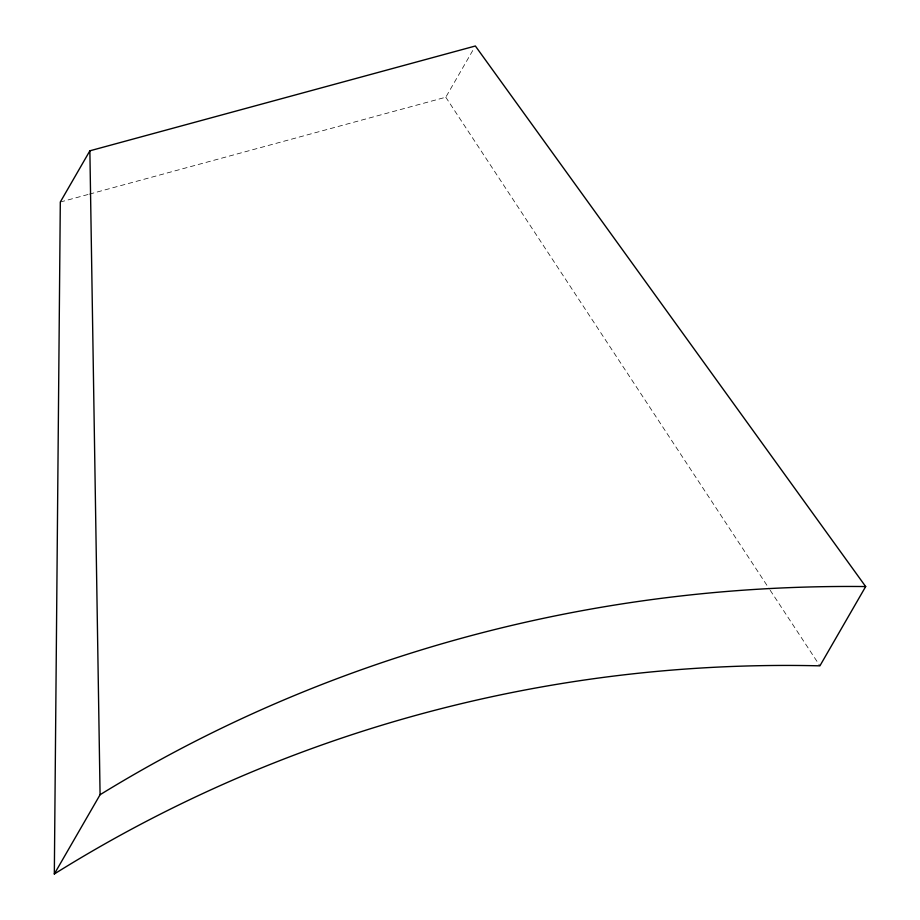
<?xml version="1.0" encoding="UTF-8"?>
<svg xmlns="http://www.w3.org/2000/svg" width="920" height="920" viewBox="0 0 920 920"><rect width="100%" height="100%" fill="white"/><g stroke="black" fill="none" stroke-linecap="round" stroke-linejoin="round"><path stroke-width="0.69" stroke-dasharray="4.6 3.45" d="M89.424 194.12L445.786 97.221L473.949 48.438M60.306 202.032L88.032 194.499M445.786 97.221L769.396 589.064M770.189 590.26L819.915 665.838"/><path stroke-width="1.38" d="M54.326 874L60.306 202.032L89.873 150.811L475.364 46L865.674 586.569L819.915 665.838A1431.106 1392.086 46 0 0 54.314 873.988L100.084 794.731L89.873 150.811M100.084 794.719A1431.106 1342.981 19.4 0 1 865.674 586.558"/></g></svg>
